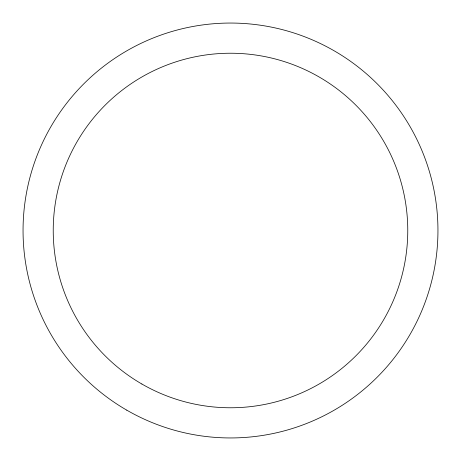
<?xml version="1.0" encoding="UTF-8"?>
<svg xmlns="http://www.w3.org/2000/svg" width="461" height="461" viewBox="0 0 461 461"><rect width="100%" height="100%" fill="white"/><g stroke="black" fill="none" stroke-linecap="round" stroke-linejoin="round"><path stroke-width="0.69" d="M126.775 410.157A207.45 207.45 0 0 0 437.95 230.5A207.45 207.45 0 0 0 126.775 50.843A207.45 207.45 0 0 0 126.775 410.157M141.867 384.019A177.266 177.266 0 0 0 407.766 230.5A177.266 177.266 0 0 0 141.867 76.981A177.266 177.266 0 0 0 141.867 384.019"/></g></svg>
